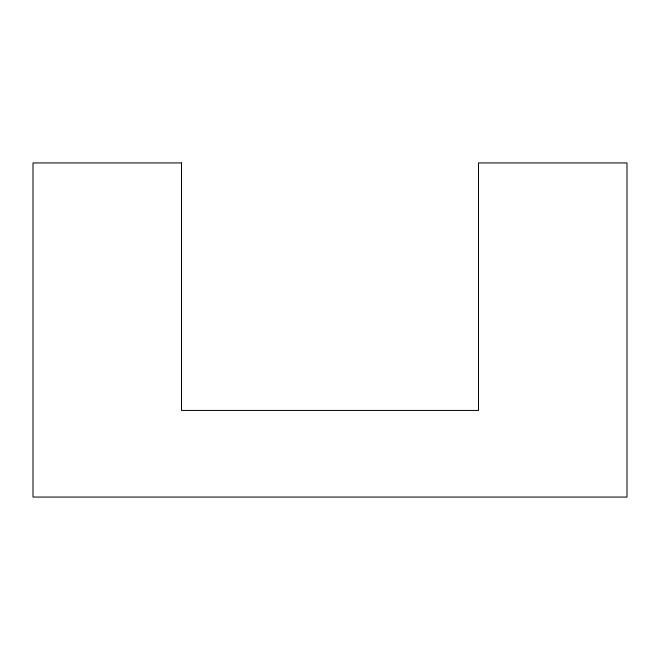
<?xml version="1.0" encoding="UTF-8"?>
<svg xmlns="http://www.w3.org/2000/svg" width="660" height="660" viewBox="0 0 660 660"><rect width="100%" height="100%" fill="white"/><g stroke="black" fill="none" stroke-linecap="round" stroke-linejoin="round"><path stroke-width="0.99" d="M181.5 162.938L33 162.938L33 497.062L627 497.062L627 162.938L478.5 162.938L478.5 410.438L181.5 410.438L181.5 162.938"/></g></svg>
